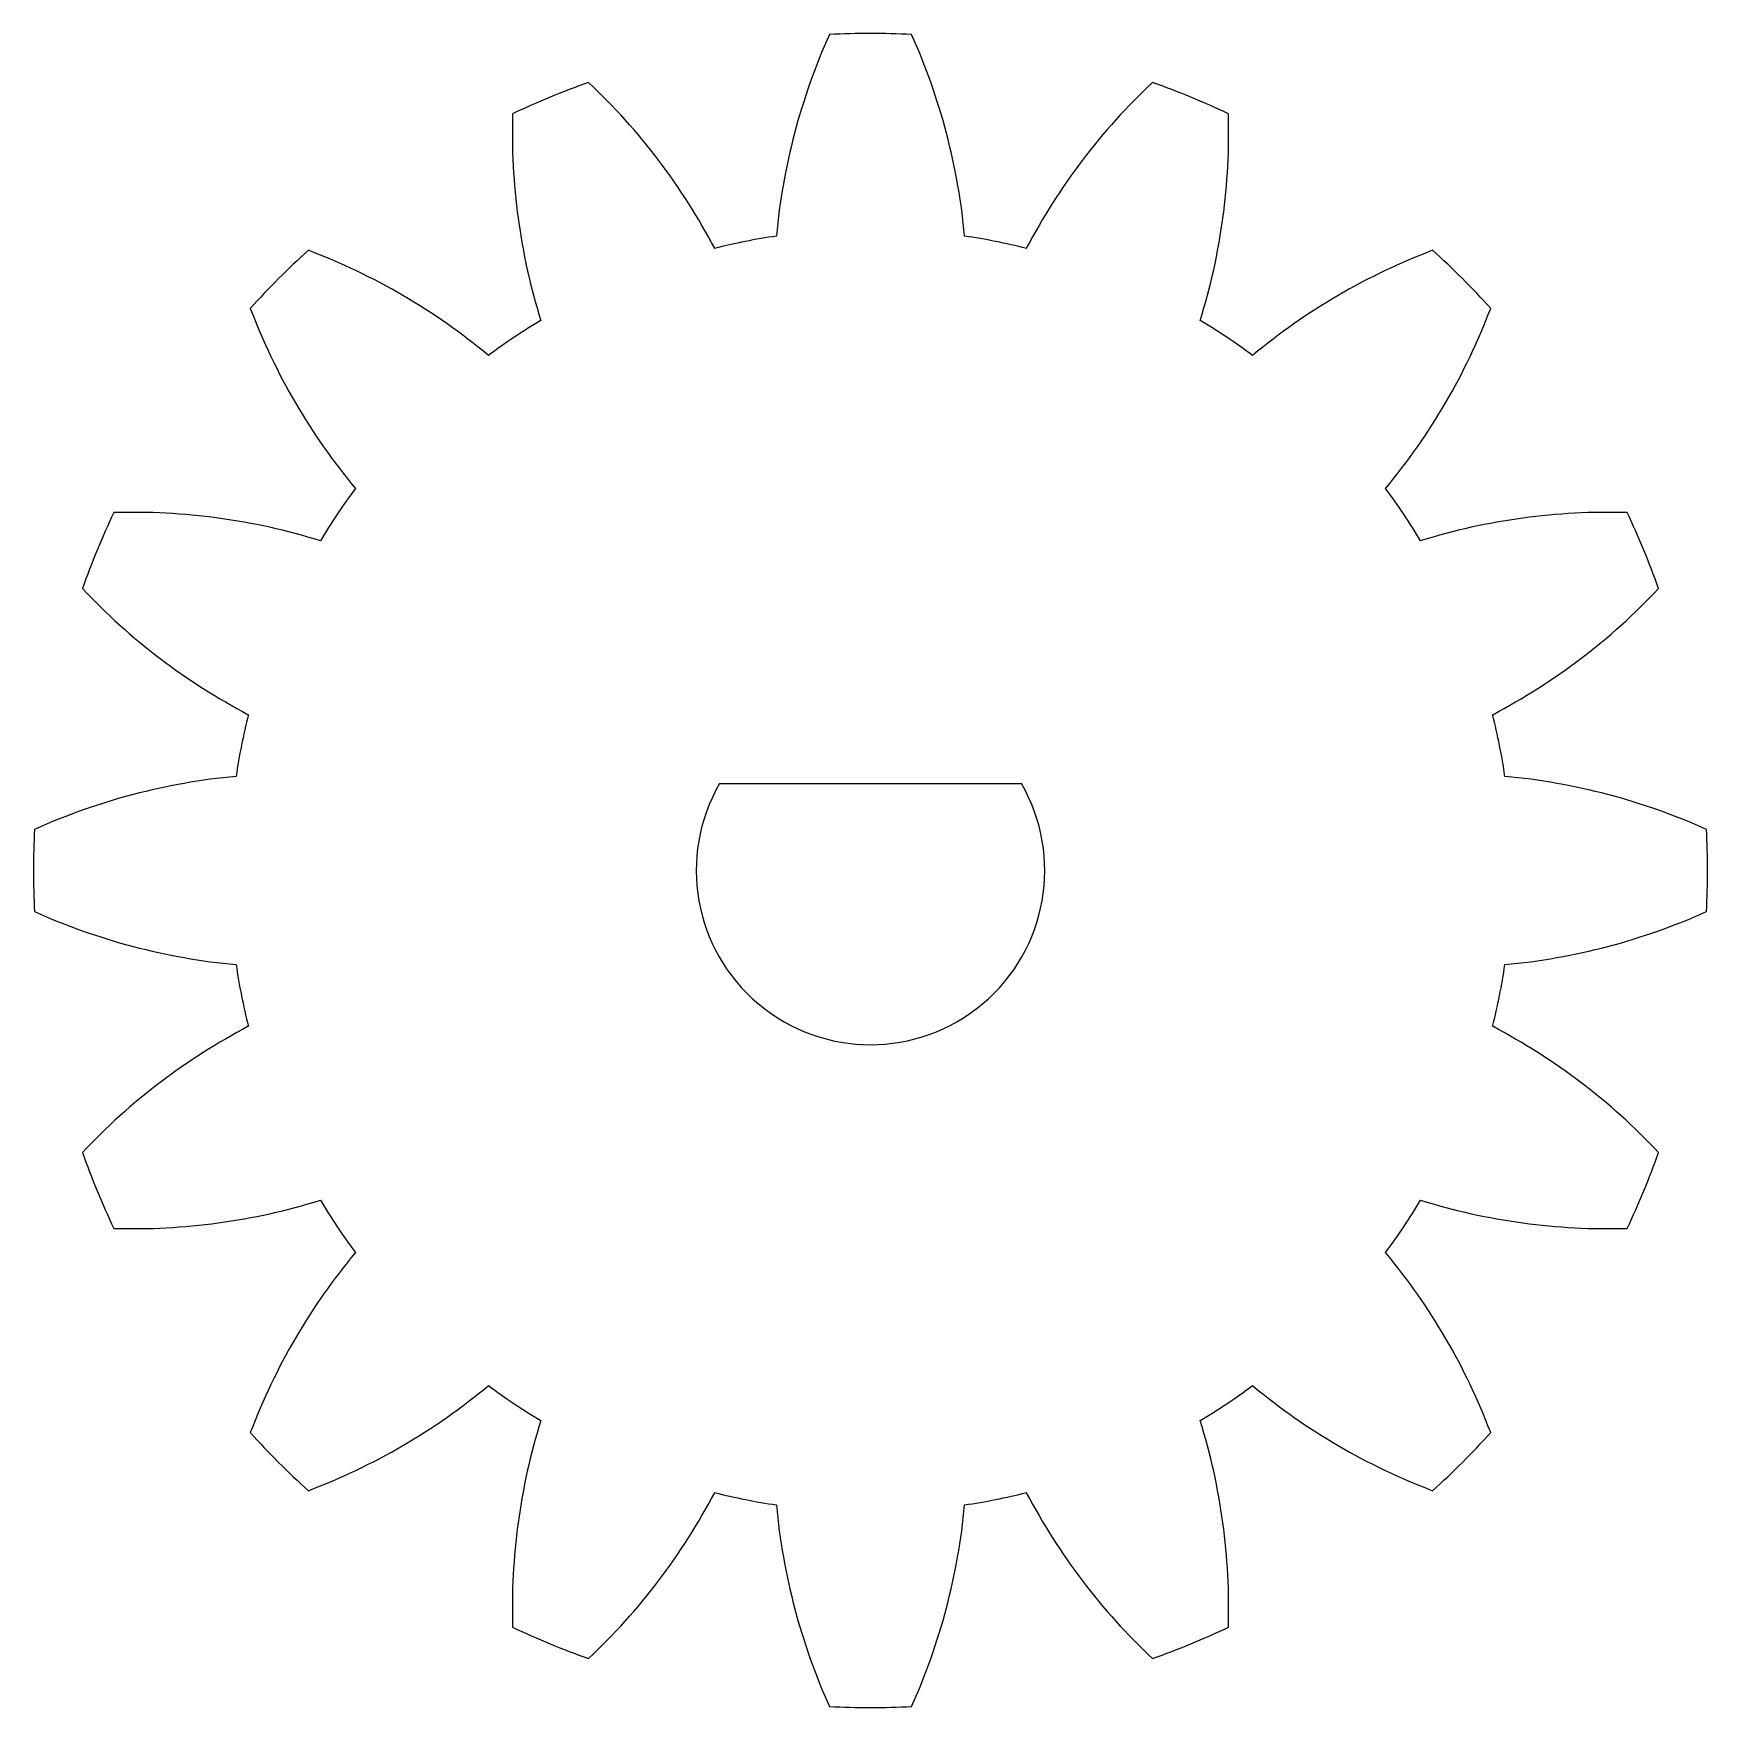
# Model space of a CAD drawing. Extents: x -14.4 to 14.4, y -14.4 to 14.4.
import ezdxf

# ---------------------------------------------------------------- set-up
doc = ezdxf.new("R2010")
doc.units = 0
doc.header["$MEASUREMENT"] = 0
doc.layers.add('VISIBLE', color=7, linetype='CONTINUOUS')

msp = doc.modelspace()

# ---------------------------------------------------------------- linework, layer by layer
at = {"layer": 'VISIBLE'}
msp.add_line((-2.598, 1.5), (2.598, 1.5), dxfattribs=at)
for centre, radius, start, end in [((0, 0), 14.415, 87.1875, 92.8125), ((9.207, 9.933), 10.873, 155.7577, 174.7613), ((-9.207, 9.933), 10.873, 5.2387, 24.2423), ((0, 0), 14.415, 109.6875, 115.3125), ((-12.307, 5.654), 10.873, 27.7387, 46.7423), ((12.307, 5.654), 10.873, 133.2577, 152.2613), ((0, 0), 14.415, 64.6875, 70.3125), ((4.705, 12.7), 10.873, 178.2577, 197.2613), ((-4.705, 12.7), 10.873, 342.7387, 1.7423), ((0, 0), 14.415, 132.1875, 137.8125), ((-13.534, 0.513), 10.873, 50.2387, 69.2423), ((0, 0), 11.045, 98.4375, 104.0625), ((0, 0), 11.045, 75.9375, 81.5625), ((13.534, 0.513), 10.873, 110.7577, 129.7613), ((0, 0), 14.415, 42.1875, 47.8125), ((-0.513, 13.534), 10.873, 200.7577, 219.7613), ((0.513, 13.534), 10.873, 320.2387, 339.2423), ((0, 0), 11.045, 120.9375, 126.5625), ((0, 0), 11.045, 53.4375, 59.0625), ((0, 0), 11.045, 143.4375, 149.0625), ((0, 0), 11.045, 30.9375, 36.5625), ((0, 0), 14.415, 154.6875, 160.3125), ((-12.7, -4.705), 10.873, 72.7387, 91.7423), ((12.7, -4.705), 10.873, 88.2577, 107.2613), ((0, 0), 14.415, 19.6875, 25.3125), ((-5.654, 12.307), 10.873, 223.2577, 242.2613), ((5.654, 12.307), 10.873, 297.7387, 316.7423), ((0, 0), 11.045, 165.9375, 171.5625), ((0, 0), 11.045, 8.4375, 14.0625), ((-9.933, -9.207), 10.873, 95.2387, 114.2423), ((0, 0), 3, 150, 30), ((9.933, -9.207), 10.873, 65.7577, 84.7613), ((0, 0), 14.415, 177.1875, 182.8125), ((0, 0), 14.415, 357.1875, 2.8125), ((-9.933, 9.207), 10.873, 245.7577, 264.7613), ((9.933, 9.207), 10.873, 275.2387, 294.2423), ((0, 0), 11.045, 188.4375, 194.0625), ((0, 0), 11.045, 345.9375, 351.5625), ((-5.654, -12.307), 10.873, 117.7387, 136.7423), ((5.654, -12.307), 10.873, 43.2577, 62.2613), ((0, 0), 14.415, 199.6875, 205.3125), ((0, 0), 14.415, 334.6875, 340.3125), ((-12.7, 4.705), 10.873, 268.2577, 287.2613), ((0, 0), 11.045, 210.9375, 216.5625), ((0, 0), 11.045, 323.4375, 329.0625), ((12.7, 4.705), 10.873, 252.7387, 271.7423), ((-0.513, -13.534), 10.873, 140.2387, 159.2423), ((0.513, -13.534), 10.873, 20.7577, 39.7613), ((-13.534, -0.513), 10.873, 290.7577, 309.7613), ((0, 0), 11.045, 233.4375, 239.0625), ((0, 0), 11.045, 300.9375, 306.5625), ((13.534, -0.513), 10.873, 230.2387, 249.2423), ((4.705, -12.7), 10.873, 162.7387, 181.7423), ((-4.705, -12.7), 10.873, 358.2577, 17.2613), ((0, 0), 14.415, 222.1875, 227.8125), ((0, 0), 14.415, 312.1875, 317.8125), ((-12.307, -5.654), 10.873, 313.2577, 332.2613), ((0, 0), 11.045, 255.9375, 261.5625), ((9.207, -9.933), 10.873, 185.2387, 204.2423), ((-9.207, -9.933), 10.873, 335.7577, 354.7613), ((0, 0), 11.045, 278.4375, 284.0625), ((12.307, -5.654), 10.873, 207.7387, 226.7423), ((0, 0), 14.415, 244.6875, 250.3125), ((0, 0), 14.415, 289.6875, 295.3125), ((0, 0), 14.415, 267.1875, 272.8125)]:
    msp.add_arc(centre, radius, start, end, dxfattribs=at)

doc.saveas('drawing.dxf')
